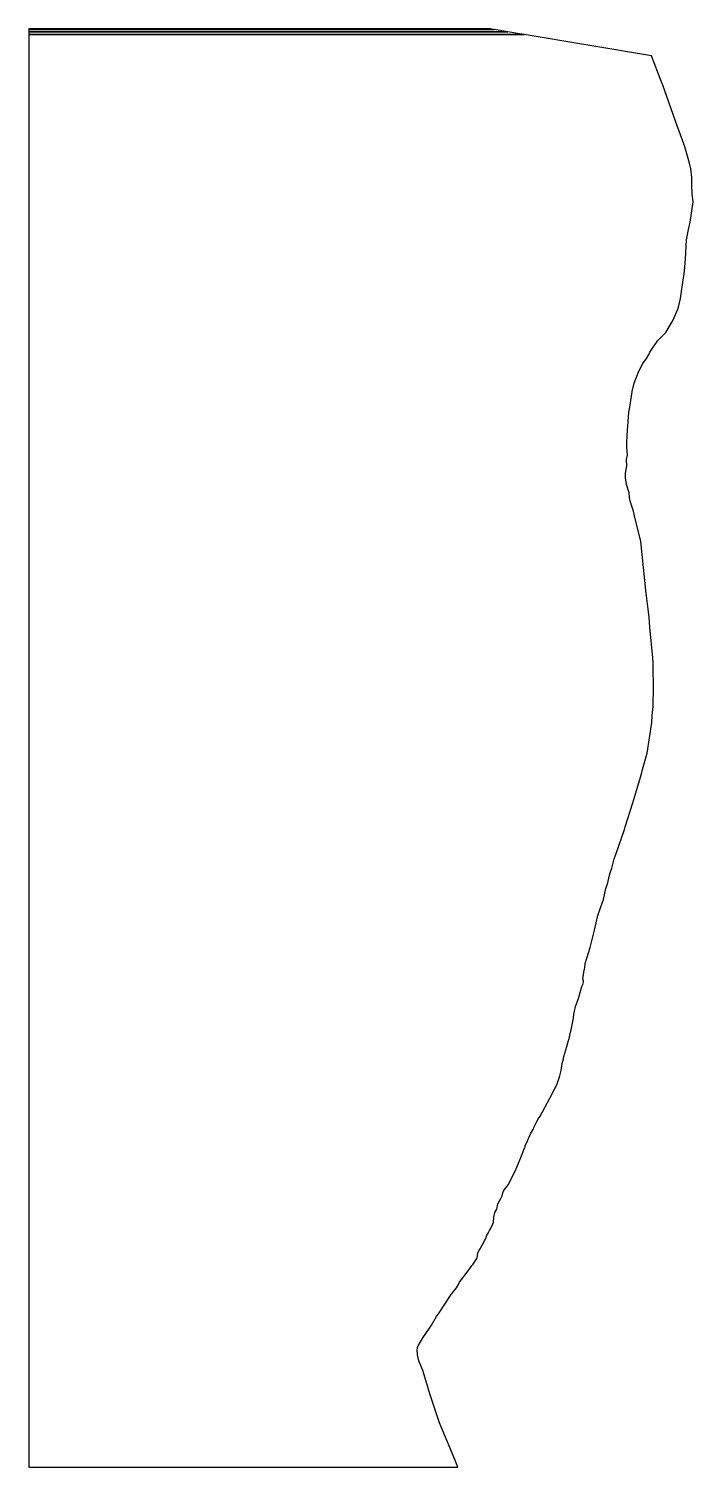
# Model space of a CAD drawing. Extents: x -56 to 29, y -92 to 91.
import ezdxf

# ---------------------------------------------------------------- set-up
doc = ezdxf.new("R2010")
doc.units = 0
doc.layers.add('8_24000', color=7, linetype='CONTINUOUS')

msp = doc.modelspace()

# ---------------------------------------------------------------- linework, layer by layer
at = {"layer": '8_24000', "color": 5}
for points in [[(-47.333, 91.366), (2.677, 91.366), (2.589, 91.38), (-56.17, 91.38), (-56.17, 91.366), (-47.333, 91.366)], [(-47.326, 91.36501), (-56.17, 91.36501), (-56.17, 91.344), (2.797, 91.344), (2.684, 91.36501), (-47.326, 91.36501)], [(-46.929, 91.288), (3.145, 91.288), (2.802, 91.345), (-56.17, 91.345), (-56.17, 91.288), (-46.929, 91.288)], [(-46.218, 90.994), (4.902, 90.994), (3.15, 91.286), (-56.17, 91.286), (-56.17, 90.994), (-46.218, 90.994)], [(6.152, 90.784), (4.911, 90.993), (-56.17, 90.993), (-56.17, 90.647), (6.986, 90.647), (6.152, 90.784)], [(-29.03, 90.646), (-56.17, 90.647), (-56.17, -92.11401), (-1.481, -92.11401), (-1.647, -91.67001), (-1.871, -91.116), (-3.588, -86.94), (-3.794, -86.46101), (-4.717, -83.783), (-5.011, -82.872), (-5.951, -79.77801), (-6.448, -78.521), (-6.624, -77.78201), (-6.628, -77.539), (-6.673, -77.30901), (-6.601, -76.79601), (-6.542, -76.648), (-5.922, -75.597), (-5.093, -74.395), (-4.836, -74.009), (-4.175, -72.897), (-3.836, -72.414), (-2.338, -70.096), (-1.968, -69.67101), (-1.64, -69.235), (-1.404, -68.814), (-1.254, -68.521), (-0.834, -67.958), (-0.587, -67.596), (-0.045, -66.887), (0.306, -66.381), (0.46, -66.23), (0.968, -65.496), (1.004, -65.384), (1.054, -64.82201), (1.205, -64.50201), (1.378, -64.235), (1.608, -63.771), (1.976, -63.156), (2.074, -62.943), (2.219, -62.507), (2.467, -62.128), (2.471, -62.102), (2.583, -61.921), (2.709, -61.686), (3.014, -60.963), (3.052, -60.848), (3.114, -60.223), (3.263, -59.62), (3.484, -59.181), (3.638, -58.523), (4.066, -57.755), (4.182, -57.489), (4.281, -57.104), (4.353, -56.907), (4.49, -56.704), (4.973, -56.056), (5.642, -54.743), (5.839, -54.336), (6.457, -52.796), (6.809, -51.963), (6.941, -51.597), (7.047, -51.383), (7.103, -51.206), (7.13, -51.083), (7.282, -50.796), (7.846, -49.499), (8.141, -49.042), (8.186, -48.953), (8.224, -48.776), (8.569, -48.088), (8.828, -47.628), (9.024, -47.342), (10.252, -45.028), (10.302, -44.95), (10.832, -43.9), (11.099, -43.414), (11.174, -43.22), (11.508, -42.191), (11.696, -41.498), (11.836, -40.602), (11.898, -40.304), (11.979, -40.022), (12.005, -39.986), (12.018, -39.7), (12.431, -38.465), (12.552, -37.961), (12.76, -37.24), (12.886, -36.636), (12.967, -36.304), (13.254, -34.812), (13.324, -34.315), (13.386, -33.95), (13.524, -33.362), (13.919, -32.332), (14.332, -30.8), (14.451, -30.549), (14.564, -30.181), (14.525, -30.094), (14.472, -29.811), (14.635, -28.697), (14.672, -28.6), (14.713, -28.406), (14.748, -27.87), (15.376, -25.797), (15.588, -24.961), (15.968, -23.589), (16.382, -21.718), (16.986, -20.014), (17.096, -19.673), (17.408, -18.297), (17.628, -17.558), (17.814, -16.741), (17.96, -16.27), (18.149, -15.701), (18.45, -14.499), (18.715, -13.843), (19.775, -10.776), (19.861, -10.418), (20.849, -7.382), (21.467, -5.224), (21.813, -4.103), (21.964, -3.475), (22.068, -3.089), (22.331, -2.201), (22.52, -1.439), (22.654, -1.009), (23.262, 2.869), (23.302, 3.784), (23.41, 4.906), (23.426, 5.603), (23.477, 6.826), (23.436, 10.477), (23.388, 11.135), (23.016, 15.035), (22.905, 16.339), (22.567, 19.057), (22.518, 19.338), (21.846, 25.956), (21.035, 29.257), (20.924, 29.829), (20.502, 31.124), (20.426, 31.586), (20.357, 32.181), (20.041, 33.253), (19.941, 33.84), (19.918, 34.058), (19.89, 34.461), (19.894, 34.681), (20.078, 35.639), (20.036, 36.437), (20.136, 36.983), (20.049, 37.947), (20.058, 38.504), (20.097, 39.52), (20.311, 42.429), (20.476, 43.38), (20.734, 45.106), (21.014, 46.166), (21.409, 47.264), (21.457, 47.352), (21.638, 47.769), (22.124, 48.672), (22.57, 49.339), (22.885, 49.837), (22.988, 50.116), (23.423, 50.777), (23.722, 51.176), (23.843, 51.376), (24, 51.583), (24.55, 52.126), (24.913, 52.501), (25.028, 52.65), (25.81, 53.959), (25.969, 54.246), (26.096, 54.562), (26.578, 55.623), (26.659, 55.888), (26.915, 56.956), (27.016, 57.56), (27.403, 60.465), (27.538, 62.035), (27.68, 64.472), (27.918, 65.77), (28.134, 66.69701), (28.532, 69.298), (28.531, 69.36), (28.408, 70.26801), (28.364, 71.53101), (28.345, 72.396), (28.211, 73.494), (28.074, 74.23701), (27.652, 75.704), (27.459, 76.329), (27.332, 76.705), (26.469, 78.98701), (24.652, 84.193), (24.451, 84.69801), (23.231, 87.936), (6.988, 90.647), (-29.03, 90.646)]]:
    msp.add_lwpolyline(points, dxfattribs=at)

doc.saveas('drawing.dxf')
